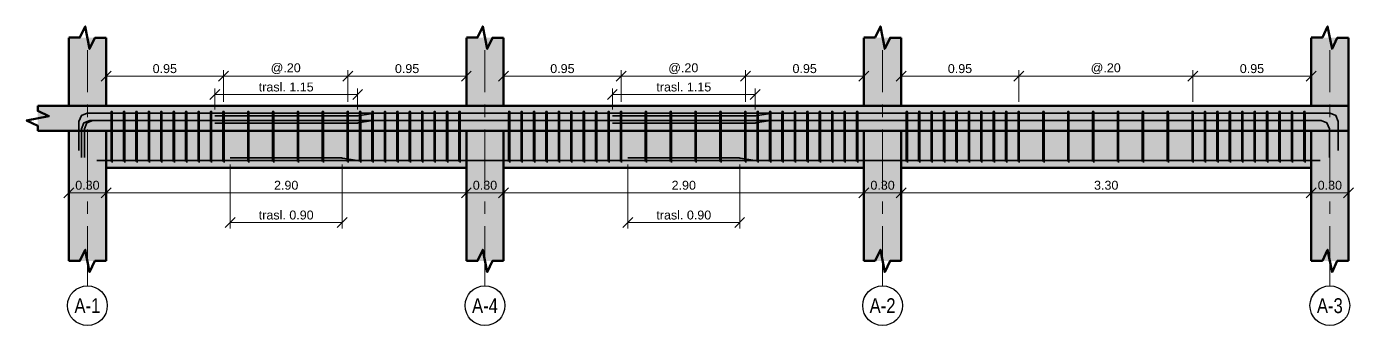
# Model space of a CAD drawing. Header units: metres. Extents: x 99 to 431, y 0 to 4.
# Drawn here: x 119.51 to 130.19, y 1.43 to 3.84 of the extents above; entities that cross this region are included whole.
import ezdxf
from ezdxf.enums import TextEntityAlignment as Align

# ---------------------------------------------------------------- set-up
doc = ezdxf.new("R2010")
doc.units = ezdxf.units.M
doc.linetypes.add('EJE40', pattern=[0.7, 0.48, -0.08, 0.06, -0.08])
for name, color, linetype, lineweight in [('E-ACERO', 1, 'Continuous', 35), ('E-CORTE', 7, 'Continuous', 50), ('E-CORTE-ACH', 254, 'Continuous', 0), ('E-COTA', 7, 'Continuous', 13), ('E-EJES', 1, 'Continuous', 18), ('E-EJES-ID', 7, 'Continuous', 25)]:
    doc.layers.add(name, color=color, linetype=linetype, lineweight=lineweight)
doc.styles.add('ARIAL', font='arial.ttf')
doc.dimstyles.new('COTA40', dxfattribs={"dimtxt": 0.072, "dimasz": 0.048, "dimexe": 0.048, "dimexo": 0.032, "dimgap": 0.024, "dimtad": 1, "dimzin": 0, "dimdsep": 46, "dimtxsty": 'ARIAL', "dimtsz": 0.04, "dimcen": 2.5, "dimclrd": 7, "dimclre": 7, "dimclrt": 7, "dimazin": 3, "dimtfac": 1, "dimtmove": 2, "dimatfit": 3, "dimlwd": 13, "dimlwe": 13})

msp = doc.modelspace()

# ---------------------------------------------------------------- hatches: boundary and pattern name
at = {"layer": 'E-CORTE-ACH'}
for points in [[(119.85, 3.75), (120.15, 3.75), (120.15, 3.2), (120, 3.2), (119.85, 3.2)], [(123.05, 3.75), (123.35, 3.75), (123.35, 3.2), (123.2, 3.2), (123.05, 3.2)], [(126.25, 3.75), (126.55, 3.75), (126.55, 3.2), (126.4, 3.2), (126.25, 3.2)], [(129.85, 3.75), (130.15, 3.75), (130.15, 3.2), (130, 3.2), (129.85, 3.2)], [(130.15, 3.102), (130.15, 3), (128.0853, 3), (122.6931, 3), (119.6, 3), (119.6, 3.2), (122.6931, 3.2), (128.0853, 3.2), (130.15, 3.2)], [(119.85, 2.7), (119.85, 2.85), (119.85, 3), (120, 3), (120.15, 3), (120.15, 2.85), (120.15, 2.7), (120.15, 1.95), (119.85, 1.95)], [(120.15, 2.7), (120.15, 2.85), (120.15, 3), (121.6, 3), (123.05, 3), (123.05, 2.85), (123.05, 2.7), (121.6, 2.7)], [(123.05, 2.7), (123.05, 2.85), (123.05, 3), (123.2, 3), (123.35, 3), (123.35, 2.85), (123.35, 2.7), (123.35, 1.95), (123.05, 1.95)], [(123.35, 2.7), (123.35, 2.85), (123.35, 3), (124.8, 3), (126.25, 3), (126.25, 2.85), (126.25, 2.7), (124.8, 2.7)], [(126.25, 2.7), (126.25, 2.85), (126.25, 3), (126.4, 3), (126.55, 3), (126.55, 2.85), (126.55, 2.7), (126.55, 1.95), (126.25, 1.95)], [(126.55, 2.7), (126.55, 2.85), (126.55, 3), (128.2, 3), (129.85, 3), (129.85, 2.85), (129.85, 2.7), (128.2, 2.7)], [(129.85, 2.7), (129.85, 2.85), (129.85, 3), (130, 3), (130.15, 3), (130.15, 2.85), (130.15, 2.7), (130.15, 1.95), (129.85, 1.95)]]:
    msp.add_hatch(color=256, dxfattribs=at).paths.add_polyline_path(points)

# ---------------------------------------------------------------- linework, layer by layer
at = {"layer": 'E-ACERO'}
for points in [[(119.9321, 2.841), (119.9321, 3.0743), (119.9516, 3.1214), (119.9988, 3.1409), (122.175, 3.1409)], [(119.9321, 2.841), (119.9321, 3.0743), (119.9516, 3.1214), (119.9988, 3.1409), (125.375, 3.1409)], [(119.9321, 2.841), (119.9321, 3.0743), (119.9516, 3.1214), (119.9988, 3.1409), (122.175, 3.1409)], [(120.2, 2.8393), (120.2, 3.1314), (120.1997, 3.1483), (120.1989, 3.1552), (120.1916, 3.1552), (120.1908, 3.1483), (120.1905, 3.1314), (120.1905, 2.8104)], [(120.3, 2.8393), (120.3, 3.1314), (120.2997, 3.1483), (120.2989, 3.1552), (120.2916, 3.1552), (120.2908, 3.1483), (120.2905, 3.1314), (120.2905, 2.8104)], [(120.4, 2.8393), (120.4, 3.1314), (120.3997, 3.1483), (120.3989, 3.1552), (120.3916, 3.1552), (120.3908, 3.1483), (120.3905, 3.1314), (120.3905, 2.8104)], [(120.5, 2.8393), (120.5, 3.1314), (120.4997, 3.1483), (120.4989, 3.1552), (120.4916, 3.1552), (120.4908, 3.1483), (120.4905, 3.1314), (120.4905, 2.8104)], [(120.6, 2.8393), (120.6, 3.1314), (120.5997, 3.1483), (120.5989, 3.1552), (120.5916, 3.1552), (120.5908, 3.1483), (120.5905, 3.1314), (120.5905, 2.8104)], [(120.7, 2.8393), (120.7, 3.1314), (120.6997, 3.1483), (120.6989, 3.1552), (120.6916, 3.1552), (120.6908, 3.1483), (120.6905, 3.1314), (120.6905, 2.8104)], [(120.8, 2.8393), (120.8, 3.1314), (120.7997, 3.1483), (120.7989, 3.1552), (120.7916, 3.1552), (120.7908, 3.1483), (120.7905, 3.1314), (120.7905, 2.8104)], [(120.9, 2.8393), (120.9, 3.1314), (120.8997, 3.1483), (120.8989, 3.1552), (120.8916, 3.1552), (120.8908, 3.1483), (120.8905, 3.1314), (120.8905, 2.8104)], [(121, 2.8393), (121, 3.1314), (120.9997, 3.1483), (120.9989, 3.1552), (120.9916, 3.1552), (120.9908, 3.1483), (120.9905, 3.1314), (120.9905, 2.8104)], [(121.025, 3.1199), (122.1695, 3.1199), (122.175, 3.1201), (122.1804, 3.1208), (122.2959, 3.14), (122.3013, 3.1407), (122.3068, 3.1409), (130.0012, 3.1409), (130.0484, 3.1214), (130.0679, 3.0743), (130.0679, 2.841)], [(121.025, 3.1199), (122.1695, 3.1199), (122.175, 3.1201), (122.1804, 3.1208), (122.2959, 3.14), (122.3013, 3.1407), (122.3068, 3.1409), (130.0012, 3.1409), (130.0484, 3.1214), (130.0679, 3.0743), (130.0679, 2.841)], [(121.1, 2.8393), (121.1, 3.1314), (121.0997, 3.1483), (121.0989, 3.1552), (121.0916, 3.1552), (121.0908, 3.1483), (121.0905, 3.1314), (121.0905, 2.8104)], [(121.3, 2.8393), (121.3, 3.1314), (121.2997, 3.1483), (121.2989, 3.1552), (121.2916, 3.1552), (121.2908, 3.1483), (121.2905, 3.1314), (121.2905, 2.8104)], [(121.5, 2.8393), (121.5, 3.1314), (121.4997, 3.1483), (121.4989, 3.1552), (121.4916, 3.1552), (121.4908, 3.1483), (121.4905, 3.1314), (121.4905, 2.8104)], [(121.7, 2.8393), (121.7, 3.1314), (121.6997, 3.1483), (121.6989, 3.1552), (121.6916, 3.1552), (121.6908, 3.1483), (121.6905, 3.1314), (121.6905, 2.8104)], [(121.9, 2.8393), (121.9, 3.1314), (121.8997, 3.1483), (121.8989, 3.1552), (121.8916, 3.1552), (121.8908, 3.1483), (121.8905, 3.1314), (121.8905, 2.8104)], [(122.1, 2.8393), (122.1, 3.1314), (122.0997, 3.1483), (122.0989, 3.1552), (122.0916, 3.1552), (122.0908, 3.1483), (122.0905, 3.1314), (122.0905, 2.8104)], [(122.2, 2.8393), (122.2, 3.1314), (122.1997, 3.1483), (122.1989, 3.1552), (122.1916, 3.1552), (122.1908, 3.1483), (122.1905, 3.1314), (122.1905, 2.8104)], [(122.3, 2.8393), (122.3, 3.1314), (122.2997, 3.1483), (122.2989, 3.1552), (122.2916, 3.1552), (122.2908, 3.1483), (122.2905, 3.1314), (122.2905, 2.8104)], [(122.4, 2.8393), (122.4, 3.1314), (122.3997, 3.1483), (122.3989, 3.1552), (122.3916, 3.1552), (122.3908, 3.1483), (122.3905, 3.1314), (122.3905, 2.8104)], [(122.5, 2.8393), (122.5, 3.1314), (122.4997, 3.1483), (122.4989, 3.1552), (122.4916, 3.1552), (122.4908, 3.1483), (122.4905, 3.1314), (122.4905, 2.8104)], [(122.6, 2.8393), (122.6, 3.1314), (122.5997, 3.1483), (122.5989, 3.1552), (122.5916, 3.1552), (122.5908, 3.1483), (122.5905, 3.1314), (122.5905, 2.8104)], [(122.7, 2.8393), (122.7, 3.1314), (122.6997, 3.1483), (122.6989, 3.1552), (122.6916, 3.1552), (122.6908, 3.1483), (122.6905, 3.1314), (122.6905, 2.8104)], [(122.8, 2.8393), (122.8, 3.1314), (122.7997, 3.1483), (122.7989, 3.1552), (122.7916, 3.1552), (122.7908, 3.1483), (122.7905, 3.1314), (122.7905, 2.8104)], [(122.9, 2.8393), (122.9, 3.1314), (122.8997, 3.1483), (122.8989, 3.1552), (122.8916, 3.1552), (122.8908, 3.1483), (122.8905, 3.1314), (122.8905, 2.8104)], [(123, 2.8393), (123, 3.1314), (122.9997, 3.1483), (122.9989, 3.1552), (122.9916, 3.1552), (122.9908, 3.1483), (122.9905, 3.1314), (122.9905, 2.8104)], [(123.4, 2.8393), (123.4, 3.1314), (123.3997, 3.1483), (123.3989, 3.1552), (123.3916, 3.1552), (123.3908, 3.1483), (123.3905, 3.1314), (123.3905, 2.8104)], [(123.5, 2.8393), (123.5, 3.1314), (123.4997, 3.1483), (123.4989, 3.1552), (123.4916, 3.1552), (123.4908, 3.1483), (123.4905, 3.1314), (123.4905, 2.8104)], [(123.6, 2.8393), (123.6, 3.1314), (123.5997, 3.1483), (123.5989, 3.1552), (123.5916, 3.1552), (123.5908, 3.1483), (123.5905, 3.1314), (123.5905, 2.8104)], [(123.7, 2.8393), (123.7, 3.1314), (123.6997, 3.1483), (123.6989, 3.1552), (123.6916, 3.1552), (123.6908, 3.1483), (123.6905, 3.1314), (123.6905, 2.8104)], [(123.8, 2.8393), (123.8, 3.1314), (123.7997, 3.1483), (123.7989, 3.1552), (123.7916, 3.1552), (123.7908, 3.1483), (123.7905, 3.1314), (123.7905, 2.8104)], [(123.9, 2.8393), (123.9, 3.1314), (123.8997, 3.1483), (123.8989, 3.1552), (123.8916, 3.1552), (123.8908, 3.1483), (123.8905, 3.1314), (123.8905, 2.8104)], [(124, 2.8393), (124, 3.1314), (123.9997, 3.1483), (123.9989, 3.1552), (123.9916, 3.1552), (123.9908, 3.1483), (123.9905, 3.1314), (123.9905, 2.8104)], [(124.1, 2.8393), (124.1, 3.1314), (124.0997, 3.1483), (124.0989, 3.1552), (124.0916, 3.1552), (124.0908, 3.1483), (124.0905, 3.1314), (124.0905, 2.8104)], [(124.2, 2.8393), (124.2, 3.1314), (124.1997, 3.1483), (124.1989, 3.1552), (124.1916, 3.1552), (124.1908, 3.1483), (124.1905, 3.1314), (124.1905, 2.8104)], [(124.225, 3.1199), (125.3695, 3.1199), (125.375, 3.1201), (125.3804, 3.1208), (125.4959, 3.14), (125.5013, 3.1407), (125.5068, 3.1409), (130.0012, 3.1409), (130.0484, 3.1214), (130.0679, 3.0743), (130.0679, 2.841)], [(124.3, 2.8393), (124.3, 3.1314), (124.2997, 3.1483), (124.2989, 3.1552), (124.2916, 3.1552), (124.2908, 3.1483), (124.2905, 3.1314), (124.2905, 2.8104)], [(124.5, 2.8393), (124.5, 3.1314), (124.4997, 3.1483), (124.4989, 3.1552), (124.4916, 3.1552), (124.4908, 3.1483), (124.4905, 3.1314), (124.4905, 2.8104)], [(124.7, 2.8393), (124.7, 3.1314), (124.6997, 3.1483), (124.6989, 3.1552), (124.6916, 3.1552), (124.6908, 3.1483), (124.6905, 3.1314), (124.6905, 2.8104)], [(124.9, 2.8393), (124.9, 3.1314), (124.8997, 3.1483), (124.8989, 3.1552), (124.8916, 3.1552), (124.8908, 3.1483), (124.8905, 3.1314), (124.8905, 2.8104)], [(125.1, 2.8393), (125.1, 3.1314), (125.0997, 3.1483), (125.0989, 3.1552), (125.0916, 3.1552), (125.0908, 3.1483), (125.0905, 3.1314), (125.0905, 2.8104)], [(125.3, 2.8393), (125.3, 3.1314), (125.2997, 3.1483), (125.2989, 3.1552), (125.2916, 3.1552), (125.2908, 3.1483), (125.2905, 3.1314), (125.2905, 2.8104)], [(125.4, 2.8393), (125.4, 3.1314), (125.3997, 3.1483), (125.3989, 3.1552), (125.3916, 3.1552), (125.3908, 3.1483), (125.3905, 3.1314), (125.3905, 2.8104)], [(125.5, 2.8393), (125.5, 3.1314), (125.4997, 3.1483), (125.4989, 3.1552), (125.4916, 3.1552), (125.4908, 3.1483), (125.4905, 3.1314), (125.4905, 2.8104)], [(125.6, 2.8393), (125.6, 3.1314), (125.5997, 3.1483), (125.5989, 3.1552), (125.5916, 3.1552), (125.5908, 3.1483), (125.5905, 3.1314), (125.5905, 2.8104)], [(125.7, 2.8393), (125.7, 3.1314), (125.6997, 3.1483), (125.6989, 3.1552), (125.6916, 3.1552), (125.6908, 3.1483), (125.6905, 3.1314), (125.6905, 2.8104)], [(125.8, 2.8393), (125.8, 3.1314), (125.7997, 3.1483), (125.7989, 3.1552), (125.7916, 3.1552), (125.7908, 3.1483), (125.7905, 3.1314), (125.7905, 2.8104)], [(125.9, 2.8393), (125.9, 3.1314), (125.8997, 3.1483), (125.8989, 3.1552), (125.8916, 3.1552), (125.8908, 3.1483), (125.8905, 3.1314), (125.8905, 2.8104)], [(126, 2.8393), (126, 3.1314), (125.9997, 3.1483), (125.9989, 3.1552), (125.9916, 3.1552), (125.9908, 3.1483), (125.9905, 3.1314), (125.9905, 2.8104)], [(126.1, 2.8393), (126.1, 3.1314), (126.0997, 3.1483), (126.0989, 3.1552), (126.0916, 3.1552), (126.0908, 3.1483), (126.0905, 3.1314), (126.0905, 2.8104)], [(126.2, 2.8393), (126.2, 3.1314), (126.1997, 3.1483), (126.1989, 3.1552), (126.1916, 3.1552), (126.1908, 3.1483), (126.1905, 3.1314), (126.1905, 2.8104)], [(126.6, 2.8393), (126.6, 3.1314), (126.5997, 3.1483), (126.5989, 3.1552), (126.5916, 3.1552), (126.5908, 3.1483), (126.5905, 3.1314), (126.5905, 2.8104)], [(126.7, 2.8393), (126.7, 3.1314), (126.6997, 3.1483), (126.6989, 3.1552), (126.6916, 3.1552), (126.6908, 3.1483), (126.6905, 3.1314), (126.6905, 2.8104)], [(126.8, 2.8393), (126.8, 3.1314), (126.7997, 3.1483), (126.7989, 3.1552), (126.7916, 3.1552), (126.7908, 3.1483), (126.7905, 3.1314), (126.7905, 2.8104)], [(126.9, 2.8393), (126.9, 3.1314), (126.8997, 3.1483), (126.8989, 3.1552), (126.8916, 3.1552), (126.8908, 3.1483), (126.8905, 3.1314), (126.8905, 2.8104)], [(127, 2.8393), (127, 3.1314), (126.9997, 3.1483), (126.9989, 3.1552), (126.9916, 3.1552), (126.9908, 3.1483), (126.9905, 3.1314), (126.9905, 2.8104)], [(127.1, 2.8393), (127.1, 3.1314), (127.0997, 3.1483), (127.0989, 3.1552), (127.0916, 3.1552), (127.0908, 3.1483), (127.0905, 3.1314), (127.0905, 2.8104)], [(127.2, 2.8393), (127.2, 3.1314), (127.1997, 3.1483), (127.1989, 3.1552), (127.1916, 3.1552), (127.1908, 3.1483), (127.1905, 3.1314), (127.1905, 2.8104)], [(127.3, 2.8393), (127.3, 3.1314), (127.2997, 3.1483), (127.2989, 3.1552), (127.2916, 3.1552), (127.2908, 3.1483), (127.2905, 3.1314), (127.2905, 2.8104)], [(127.4, 2.8393), (127.4, 3.1314), (127.3997, 3.1483), (127.3989, 3.1552), (127.3916, 3.1552), (127.3908, 3.1483), (127.3905, 3.1314), (127.3905, 2.8104)], [(127.5, 2.8393), (127.5, 3.1314), (127.4997, 3.1483), (127.4989, 3.1552), (127.4916, 3.1552), (127.4908, 3.1483), (127.4905, 3.1314), (127.4905, 2.8104)], [(127.7, 2.8393), (127.7, 3.1314), (127.6997, 3.1483), (127.6989, 3.1552), (127.6916, 3.1552), (127.6908, 3.1483), (127.6905, 3.1314), (127.6905, 2.8104)], [(127.9, 2.8393), (127.9, 3.1314), (127.8997, 3.1483), (127.8989, 3.1552), (127.8916, 3.1552), (127.8908, 3.1483), (127.8905, 3.1314), (127.8905, 2.8104)], [(128.1, 2.8393), (128.1, 3.1314), (128.0997, 3.1483), (128.0989, 3.1552), (128.0916, 3.1552), (128.0908, 3.1483), (128.0905, 3.1314), (128.0905, 2.8104)], [(128.3, 2.8393), (128.3, 3.1314), (128.2997, 3.1483), (128.2989, 3.1552), (128.2916, 3.1552), (128.2908, 3.1483), (128.2905, 3.1314), (128.2905, 2.8104)], [(128.5, 2.8393), (128.5, 3.1314), (128.4997, 3.1483), (128.4989, 3.1552), (128.4916, 3.1552), (128.4908, 3.1483), (128.4905, 3.1314), (128.4905, 2.8104)], [(128.7, 2.8393), (128.7, 3.1314), (128.6997, 3.1483), (128.6989, 3.1552), (128.6916, 3.1552), (128.6908, 3.1483), (128.6905, 3.1314), (128.6905, 2.8104)], [(128.9, 2.8393), (128.9, 3.1314), (128.8997, 3.1483), (128.8989, 3.1552), (128.8916, 3.1552), (128.8908, 3.1483), (128.8905, 3.1314), (128.8905, 2.8104)], [(129, 2.8393), (129, 3.1314), (128.9997, 3.1483), (128.9989, 3.1552), (128.9916, 3.1552), (128.9908, 3.1483), (128.9905, 3.1314), (128.9905, 2.8104)], [(129.1, 2.8393), (129.1, 3.1314), (129.0997, 3.1483), (129.0989, 3.1552), (129.0916, 3.1552), (129.0908, 3.1483), (129.0905, 3.1314), (129.0905, 2.8104)], [(129.2, 2.8393), (129.2, 3.1314), (129.1997, 3.1483), (129.1989, 3.1552), (129.1916, 3.1552), (129.1908, 3.1483), (129.1905, 3.1314), (129.1905, 2.8104)], [(129.3, 2.8393), (129.3, 3.1314), (129.2997, 3.1483), (129.2989, 3.1552), (129.2916, 3.1552), (129.2908, 3.1483), (129.2905, 3.1314), (129.2905, 2.8104)], [(129.4, 2.8393), (129.4, 3.1314), (129.3997, 3.1483), (129.3989, 3.1552), (129.3916, 3.1552), (129.3908, 3.1483), (129.3905, 3.1314), (129.3905, 2.8104)], [(129.5, 2.8393), (129.5, 3.1314), (129.4997, 3.1483), (129.4989, 3.1552), (129.4916, 3.1552), (129.4908, 3.1483), (129.4905, 3.1314), (129.4905, 2.8104)], [(129.6, 2.8393), (129.6, 3.1314), (129.5997, 3.1483), (129.5989, 3.1552), (129.5916, 3.1552), (129.5908, 3.1483), (129.5905, 3.1314), (129.5905, 2.8104)], [(129.7, 2.8393), (129.7, 3.1314), (129.6997, 3.1483), (129.6989, 3.1552), (129.6916, 3.1552), (129.6908, 3.1483), (129.6905, 3.1314), (129.6905, 2.8104)], [(129.8, 2.8393), (129.8, 3.1314), (129.7997, 3.1483), (129.7989, 3.1552), (129.7916, 3.1552), (129.7908, 3.1483), (129.7905, 3.1314), (129.7905, 2.8104)], [(119.9521, 2.783), (119.9521, 3.0163), (119.9716, 3.0634), (120.0188, 3.0829), (125.375, 3.0829)], [(119.9761, 2.783), (119.9761, 3.0163), (119.9956, 3.0634), (120.0428, 3.0829), (125.375, 3.0829)], [(119.9761, 2.783), (119.9761, 3.0163), (119.9956, 3.0634), (120.0428, 3.0829), (122.175, 3.0829)], [(121.025, 3.0619), (122.1695, 3.0619), (122.175, 3.0621), (122.1804, 3.0628), (122.2959, 3.082), (122.3013, 3.0827), (122.3068, 3.0829), (129.9292, 3.0829), (129.9764, 3.0634), (129.9959, 3.0163), (129.9959, 2.783)], [(124.225, 3.0619), (125.3695, 3.0619), (125.375, 3.0621), (125.3804, 3.0628), (125.4959, 3.082), (125.5013, 3.0827), (125.5068, 3.0829), (129.9292, 3.0829), (129.9764, 3.0634), (129.9959, 3.0163), (129.9959, 2.783)], [(124.225, 3.0619), (125.3695, 3.0619), (125.375, 3.0621), (125.3804, 3.0628), (125.4959, 3.082), (125.5013, 3.0827), (125.5068, 3.0829), (129.9292, 3.0829), (129.9764, 3.0634), (129.9959, 3.0163), (129.9959, 2.783)], [(120.1905, 2.8104), (120.1905, 2.7733)], [(120.2, 2.8393), (120.2, 2.7854)], [(120.2, 2.7854), (120.2, 2.7686)], [(120.2905, 2.8104), (120.2905, 2.7733)], [(120.3, 2.8393), (120.3, 2.7854)], [(120.3, 2.7854), (120.3, 2.7686)], [(120.3905, 2.8104), (120.3905, 2.7733)], [(120.4, 2.8393), (120.4, 2.7854)], [(120.4, 2.7854), (120.4, 2.7686)], [(120.4905, 2.8104), (120.4905, 2.7733)], [(120.5, 2.8393), (120.5, 2.7854)], [(120.5, 2.7854), (120.5, 2.7686)], [(120.5905, 2.8104), (120.5905, 2.7733)], [(120.6, 2.8393), (120.6, 2.7854)], [(120.6, 2.7854), (120.6, 2.7686)], [(120.6905, 2.8104), (120.6905, 2.7733)], [(120.7, 2.8393), (120.7, 2.7854)], [(120.7, 2.7854), (120.7, 2.7686)], [(120.7905, 2.8104), (120.7905, 2.7733)], [(120.8, 2.8393), (120.8, 2.7854)], [(120.8, 2.7854), (120.8, 2.7686)], [(120.8905, 2.8104), (120.8905, 2.7733)], [(120.9, 2.8393), (120.9, 2.7854)], [(120.9, 2.7854), (120.9, 2.7686)], [(120.9905, 2.8104), (120.9905, 2.7733)], [(121, 2.8393), (121, 2.7854)], [(121, 2.7854), (121, 2.7686)], [(121.0905, 2.8104), (121.0905, 2.7733)], [(121.1, 2.8393), (121.1, 2.7854)], [(121.1, 2.7854), (121.1, 2.7686)], [(121.15, 2.7801), (122.0445, 2.7801), (122.05, 2.7799), (122.0554, 2.7792), (122.1709, 2.76), (122.1763, 2.7593), (122.1818, 2.759), (129.9228, 2.759)], [(121.15, 2.7801), (122.0445, 2.7801), (122.05, 2.7799), (122.0554, 2.7792), (122.1709, 2.76), (122.1763, 2.7593), (122.1818, 2.759), (129.9228, 2.759)], [(121.2905, 2.8104), (121.2905, 2.7733)], [(121.3, 2.8393), (121.3, 2.7854)], [(121.3, 2.7854), (121.3, 2.7686)], [(121.4905, 2.8104), (121.4905, 2.7733)], [(121.5, 2.8393), (121.5, 2.7854)], [(121.5, 2.7854), (121.5, 2.7686)], [(121.6905, 2.8104), (121.6905, 2.7733)], [(121.7, 2.8393), (121.7, 2.7854)], [(121.7, 2.7854), (121.7, 2.7686)], [(121.8905, 2.8104), (121.8905, 2.7733)], [(121.9, 2.8393), (121.9, 2.7854)], [(121.9, 2.7854), (121.9, 2.7686)], [(122.0905, 2.8104), (122.0905, 2.7733)], [(122.1, 2.8393), (122.1, 2.7854)], [(122.1, 2.7854), (122.1, 2.7686)], [(122.1905, 2.8104), (122.1905, 2.7733)], [(122.2, 2.8393), (122.2, 2.7854)], [(122.2, 2.7854), (122.2, 2.7686)], [(122.2905, 2.8104), (122.2905, 2.7733)], [(122.3, 2.8393), (122.3, 2.7854)], [(122.3, 2.7854), (122.3, 2.7686)], [(122.3905, 2.8104), (122.3905, 2.7733)], [(122.4, 2.8393), (122.4, 2.7854)], [(122.4, 2.7854), (122.4, 2.7686)], [(122.4905, 2.8104), (122.4905, 2.7733)], [(122.5, 2.8393), (122.5, 2.7854)], [(122.5, 2.7854), (122.5, 2.7686)], [(122.5905, 2.8104), (122.5905, 2.7733)], [(122.6, 2.8393), (122.6, 2.7854)], [(122.6, 2.7854), (122.6, 2.7686)], [(122.6905, 2.8104), (122.6905, 2.7733)], [(122.7, 2.8393), (122.7, 2.7854)], [(122.7, 2.7854), (122.7, 2.7686)], [(122.7905, 2.8104), (122.7905, 2.7733)], [(122.8, 2.8393), (122.8, 2.7854)], [(122.8, 2.7854), (122.8, 2.7686)], [(122.8905, 2.8104), (122.8905, 2.7733)], [(122.9, 2.8393), (122.9, 2.7854)], [(122.9, 2.7854), (122.9, 2.7686)], [(122.9905, 2.8104), (122.9905, 2.7733)], [(123, 2.8393), (123, 2.7854)], [(123, 2.7854), (123, 2.7686)], [(123.3905, 2.8104), (123.3905, 2.7733)], [(123.4, 2.8393), (123.4, 2.7854)], [(123.4, 2.7854), (123.4, 2.7686)], [(123.4905, 2.8104), (123.4905, 2.7733)], [(123.5, 2.8393), (123.5, 2.7854)], [(123.5, 2.7854), (123.5, 2.7686)], [(123.5905, 2.8104), (123.5905, 2.7733)], [(123.6, 2.8393), (123.6, 2.7854)], [(123.6, 2.7854), (123.6, 2.7686)], [(123.6905, 2.8104), (123.6905, 2.7733)], [(123.7, 2.8393), (123.7, 2.7854)], [(123.7, 2.7854), (123.7, 2.7686)], [(123.7905, 2.8104), (123.7905, 2.7733)], [(123.8, 2.8393), (123.8, 2.7854)], [(123.8, 2.7854), (123.8, 2.7686)], [(123.8905, 2.8104), (123.8905, 2.7733)], [(123.9, 2.8393), (123.9, 2.7854)], [(123.9, 2.7854), (123.9, 2.7686)], [(123.9905, 2.8104), (123.9905, 2.7733)], [(124, 2.8393), (124, 2.7854)], [(124, 2.7854), (124, 2.7686)], [(124.0905, 2.8104), (124.0905, 2.7733)], [(124.1, 2.8393), (124.1, 2.7854)], [(124.1, 2.7854), (124.1, 2.7686)], [(124.1905, 2.8104), (124.1905, 2.7733)], [(124.2, 2.8393), (124.2, 2.7854)], [(124.2, 2.7854), (124.2, 2.7686)], [(124.2905, 2.8104), (124.2905, 2.7733)], [(124.3, 2.8393), (124.3, 2.7854)], [(124.3, 2.7854), (124.3, 2.7686)], [(124.35, 2.7801), (125.2445, 2.7801), (125.25, 2.7799), (125.2554, 2.7792), (125.3709, 2.76), (125.3763, 2.7593), (125.3818, 2.759), (129.9228, 2.759)], [(124.35, 2.7801), (125.2445, 2.7801), (125.25, 2.7799), (125.2554, 2.7792), (125.3709, 2.76), (125.3763, 2.7593), (125.3818, 2.759), (129.9228, 2.759)], [(124.4905, 2.8104), (124.4905, 2.7733)], [(124.5, 2.8393), (124.5, 2.7854)], [(124.5, 2.7854), (124.5, 2.7686)], [(124.6905, 2.8104), (124.6905, 2.7733)], [(124.7, 2.8393), (124.7, 2.7854)], [(124.7, 2.7854), (124.7, 2.7686)], [(124.8905, 2.8104), (124.8905, 2.7733)], [(124.9, 2.8393), (124.9, 2.7854)], [(124.9, 2.7854), (124.9, 2.7686)], [(125.0905, 2.8104), (125.0905, 2.7733)], [(125.1, 2.8393), (125.1, 2.7854)], [(125.1, 2.7854), (125.1, 2.7686)], [(125.2905, 2.8104), (125.2905, 2.7733)], [(125.3, 2.8393), (125.3, 2.7854)], [(125.3, 2.7854), (125.3, 2.7686)], [(125.3905, 2.8104), (125.3905, 2.7733)], [(125.4, 2.8393), (125.4, 2.7854)], [(125.4, 2.7854), (125.4, 2.7686)], [(125.4905, 2.8104), (125.4905, 2.7733)], [(125.5, 2.8393), (125.5, 2.7854)], [(125.5, 2.7854), (125.5, 2.7686)], [(125.5905, 2.8104), (125.5905, 2.7733)], [(125.6, 2.8393), (125.6, 2.7854)], [(125.6, 2.7854), (125.6, 2.7686)], [(125.6905, 2.8104), (125.6905, 2.7733)], [(125.7, 2.8393), (125.7, 2.7854)], [(125.7, 2.7854), (125.7, 2.7686)], [(125.7905, 2.8104), (125.7905, 2.7733)], [(125.8, 2.8393), (125.8, 2.7854)], [(125.8, 2.7854), (125.8, 2.7686)], [(125.8905, 2.8104), (125.8905, 2.7733)], [(125.9, 2.8393), (125.9, 2.7854)], [(125.9, 2.7854), (125.9, 2.7686)], [(125.9905, 2.8104), (125.9905, 2.7733)], [(126, 2.8393), (126, 2.7854)], [(126, 2.7854), (126, 2.7686)], [(126.0905, 2.8104), (126.0905, 2.7733)], [(126.1, 2.8393), (126.1, 2.7854)], [(126.1, 2.7854), (126.1, 2.7686)], [(126.1905, 2.8104), (126.1905, 2.7733)], [(126.2, 2.8393), (126.2, 2.7854)], [(126.2, 2.7854), (126.2, 2.7686)], [(126.5905, 2.8104), (126.5905, 2.7733)], [(126.6, 2.8393), (126.6, 2.7854)], [(126.6, 2.7854), (126.6, 2.7686)], [(126.6905, 2.8104), (126.6905, 2.7733)], [(126.7, 2.8393), (126.7, 2.7854)], [(126.7, 2.7854), (126.7, 2.7686)], [(126.7905, 2.8104), (126.7905, 2.7733)], [(126.8, 2.8393), (126.8, 2.7854)], [(126.8, 2.7854), (126.8, 2.7686)], [(126.8905, 2.8104), (126.8905, 2.7733)], [(126.9, 2.8393), (126.9, 2.7854)], [(126.9, 2.7854), (126.9, 2.7686)], [(126.9905, 2.8104), (126.9905, 2.7733)], [(127, 2.8393), (127, 2.7854)], [(127, 2.7854), (127, 2.7686)], [(127.0905, 2.8104), (127.0905, 2.7733)], [(127.1, 2.8393), (127.1, 2.7854)], [(127.1, 2.7854), (127.1, 2.7686)], [(127.1905, 2.8104), (127.1905, 2.7733)], [(127.2, 2.8393), (127.2, 2.7854)], [(127.2, 2.7854), (127.2, 2.7686)], [(127.2905, 2.8104), (127.2905, 2.7733)], [(127.3, 2.8393), (127.3, 2.7854)], [(127.3, 2.7854), (127.3, 2.7686)], [(127.3905, 2.8104), (127.3905, 2.7733)], [(127.4, 2.8393), (127.4, 2.7854)], [(127.4, 2.7854), (127.4, 2.7686)], [(127.4905, 2.8104), (127.4905, 2.7733)], [(127.5, 2.8393), (127.5, 2.7854)], [(127.5, 2.7854), (127.5, 2.7686)], [(127.6905, 2.8104), (127.6905, 2.7733)], [(127.7, 2.8393), (127.7, 2.7854)], [(127.7, 2.7854), (127.7, 2.7686)], [(127.8905, 2.8104), (127.8905, 2.7733)], [(127.9, 2.8393), (127.9, 2.7854)], [(127.9, 2.7854), (127.9, 2.7686)], [(128.0905, 2.8104), (128.0905, 2.7733)], [(128.1, 2.8393), (128.1, 2.7854)], [(128.1, 2.7854), (128.1, 2.7686)], [(128.2905, 2.8104), (128.2905, 2.7733)], [(128.3, 2.8393), (128.3, 2.7854)], [(128.3, 2.7854), (128.3, 2.7686)], [(128.4905, 2.8104), (128.4905, 2.7733)], [(128.5, 2.8393), (128.5, 2.7854)], [(128.5, 2.7854), (128.5, 2.7686)], [(128.6905, 2.8104), (128.6905, 2.7733)], [(128.7, 2.8393), (128.7, 2.7854)], [(128.7, 2.7854), (128.7, 2.7686)], [(128.8905, 2.8104), (128.8905, 2.7733)], [(128.9, 2.8393), (128.9, 2.7854)], [(128.9, 2.7854), (128.9, 2.7686)], [(128.9905, 2.8104), (128.9905, 2.7733)], [(129, 2.8393), (129, 2.7854)], [(129, 2.7854), (129, 2.7686)], [(129.0905, 2.8104), (129.0905, 2.7733)], [(129.1, 2.8393), (129.1, 2.7854)], [(129.1, 2.7854), (129.1, 2.7686)], [(129.1905, 2.8104), (129.1905, 2.7733)], [(129.2, 2.8393), (129.2, 2.7854)], [(129.2, 2.7854), (129.2, 2.7686)], [(129.2905, 2.8104), (129.2905, 2.7733)], [(129.3, 2.8393), (129.3, 2.7854)], [(129.3, 2.7854), (129.3, 2.7686)], [(129.3905, 2.8104), (129.3905, 2.7733)], [(129.4, 2.8393), (129.4, 2.7854)], [(129.4, 2.7854), (129.4, 2.7686)], [(129.4905, 2.8104), (129.4905, 2.7733)], [(129.5, 2.8393), (129.5, 2.7854)], [(129.5, 2.7854), (129.5, 2.7686)], [(129.5905, 2.8104), (129.5905, 2.7733)], [(129.6, 2.8393), (129.6, 2.7854)], [(129.6, 2.7854), (129.6, 2.7686)], [(129.6905, 2.8104), (129.6905, 2.7733)], [(129.7, 2.8393), (129.7, 2.7854)], [(129.7, 2.7854), (129.7, 2.7686)], [(129.7905, 2.8104), (129.7905, 2.7733)], [(129.8, 2.8393), (129.8, 2.7854)], [(129.8, 2.7854), (129.8, 2.7686)], [(120.0772, 2.759), (122.05, 2.759)], [(120.0772, 2.759), (125.25, 2.759)], [(120.0772, 2.759), (122.05, 2.759)], [(120.0772, 2.759), (125.25, 2.759)], [(120.1905, 2.7733), (120.1905, 2.7565)], [(120.1905, 2.7565), (120.1905, 2.7513)], [(120.2, 2.7686), (120.2, 2.7595)], [(120.2, 2.7595), (120.2, 2.7517)], [(120.2, 2.7517), (120.2, 2.7448)], [(120.2905, 2.7733), (120.2905, 2.7565)], [(120.2905, 2.7565), (120.2905, 2.7513)], [(120.3, 2.7686), (120.3, 2.7595)], [(120.3, 2.7595), (120.3, 2.7517)], [(120.3, 2.7517), (120.3, 2.7448)], [(120.3905, 2.7733), (120.3905, 2.7565)], [(120.3905, 2.7565), (120.3905, 2.7513)], [(120.4, 2.7686), (120.4, 2.7595)], [(120.4, 2.7595), (120.4, 2.7517)], [(120.4, 2.7517), (120.4, 2.7448)], [(120.4905, 2.7733), (120.4905, 2.7565)], [(120.4905, 2.7565), (120.4905, 2.7513)], [(120.5, 2.7686), (120.5, 2.7595)], [(120.5, 2.7595), (120.5, 2.7517)], [(120.5, 2.7517), (120.5, 2.7448)], [(120.5905, 2.7733), (120.5905, 2.7565)], [(120.5905, 2.7565), (120.5905, 2.7513)], [(120.6, 2.7686), (120.6, 2.7595)], [(120.6, 2.7595), (120.6, 2.7517)], [(120.6, 2.7517), (120.6, 2.7448)], [(120.6905, 2.7733), (120.6905, 2.7565)], [(120.6905, 2.7565), (120.6905, 2.7513)], [(120.7, 2.7686), (120.7, 2.7595)], [(120.7, 2.7595), (120.7, 2.7517)], [(120.7, 2.7517), (120.7, 2.7448)], [(120.7905, 2.7733), (120.7905, 2.7565)], [(120.7905, 2.7565), (120.7905, 2.7513)], [(120.8, 2.7686), (120.8, 2.7595)], [(120.8, 2.7595), (120.8, 2.7517)], [(120.8, 2.7517), (120.8, 2.7448)], [(120.8905, 2.7733), (120.8905, 2.7565)], [(120.8905, 2.7565), (120.8905, 2.7513)], [(120.9, 2.7686), (120.9, 2.7595)], [(120.9, 2.7595), (120.9, 2.7517)], [(120.9, 2.7517), (120.9, 2.7448)], [(120.9905, 2.7733), (120.9905, 2.7565)], [(120.9905, 2.7565), (120.9905, 2.7513)], [(121, 2.7686), (121, 2.7595)], [(121, 2.7595), (121, 2.7517)], [(121, 2.7517), (121, 2.7448)], [(121.0905, 2.7733), (121.0905, 2.7565)], [(121.0905, 2.7565), (121.0905, 2.7513)], [(121.1, 2.7686), (121.1, 2.7595)], [(121.1, 2.7595), (121.1, 2.7517)], [(121.1, 2.7517), (121.1, 2.7448)], [(121.2905, 2.7733), (121.2905, 2.7565)], [(121.2905, 2.7565), (121.2905, 2.7513)], [(121.3, 2.7686), (121.3, 2.7595)], [(121.3, 2.7595), (121.3, 2.7517)], [(121.3, 2.7517), (121.3, 2.7448)], [(121.4905, 2.7733), (121.4905, 2.7565)], [(121.4905, 2.7565), (121.4905, 2.7513)], [(121.5, 2.7686), (121.5, 2.7595)], [(121.5, 2.7595), (121.5, 2.7517)], [(121.5, 2.7517), (121.5, 2.7448)], [(121.6905, 2.7733), (121.6905, 2.7565)], [(121.6905, 2.7565), (121.6905, 2.7513)], [(121.7, 2.7686), (121.7, 2.7595)], [(121.7, 2.7595), (121.7, 2.7517)], [(121.7, 2.7517), (121.7, 2.7448)], [(121.8905, 2.7733), (121.8905, 2.7565)], [(121.8905, 2.7565), (121.8905, 2.7513)], [(121.9, 2.7686), (121.9, 2.7595)], [(121.9, 2.7595), (121.9, 2.7517)], [(121.9, 2.7517), (121.9, 2.7448)], [(122.0905, 2.7733), (122.0905, 2.7565)], [(122.0905, 2.7565), (122.0905, 2.7513)], [(122.1, 2.7686), (122.1, 2.7595)], [(122.1, 2.7595), (122.1, 2.7517)], [(122.1, 2.7517), (122.1, 2.7448)], [(122.1905, 2.7733), (122.1905, 2.7565)], [(122.1905, 2.7565), (122.1905, 2.7513)], [(122.2, 2.7686), (122.2, 2.7595)], [(122.2, 2.7595), (122.2, 2.7517)], [(122.2, 2.7517), (122.2, 2.7448)], [(122.2905, 2.7733), (122.2905, 2.7565)], [(122.2905, 2.7565), (122.2905, 2.7513)], [(122.3, 2.7686), (122.3, 2.7595)], [(122.3, 2.7595), (122.3, 2.7517)], [(122.3, 2.7517), (122.3, 2.7448)], [(122.3905, 2.7733), (122.3905, 2.7565)], [(122.3905, 2.7565), (122.3905, 2.7513)], [(122.4, 2.7686), (122.4, 2.7595)], [(122.4, 2.7595), (122.4, 2.7517)], [(122.4, 2.7517), (122.4, 2.7448)], [(122.4905, 2.7733), (122.4905, 2.7565)], [(122.4905, 2.7565), (122.4905, 2.7513)], [(122.5, 2.7686), (122.5, 2.7595)], [(122.5, 2.7595), (122.5, 2.7517)], [(122.5, 2.7517), (122.5, 2.7448)], [(122.5905, 2.7733), (122.5905, 2.7565)], [(122.5905, 2.7565), (122.5905, 2.7513)], [(122.6, 2.7686), (122.6, 2.7595)], [(122.6, 2.7595), (122.6, 2.7517)], [(122.6, 2.7517), (122.6, 2.7448)], [(122.6905, 2.7733), (122.6905, 2.7565)], [(122.6905, 2.7565), (122.6905, 2.7513)], [(122.7, 2.7686), (122.7, 2.7595)], [(122.7, 2.7595), (122.7, 2.7517)], [(122.7, 2.7517), (122.7, 2.7448)], [(122.7905, 2.7733), (122.7905, 2.7565)], [(122.7905, 2.7565), (122.7905, 2.7513)], [(122.8, 2.7686), (122.8, 2.7595)], [(122.8, 2.7595), (122.8, 2.7517)], [(122.8, 2.7517), (122.8, 2.7448)], [(122.8905, 2.7733), (122.8905, 2.7565)], [(122.8905, 2.7565), (122.8905, 2.7513)], [(122.9, 2.7686), (122.9, 2.7595)], [(122.9, 2.7595), (122.9, 2.7517)], [(122.9, 2.7517), (122.9, 2.7448)], [(122.9905, 2.7733), (122.9905, 2.7565)], [(122.9905, 2.7565), (122.9905, 2.7513)], [(123, 2.7686), (123, 2.7595)], [(123, 2.7595), (123, 2.7517)], [(123, 2.7517), (123, 2.7448)], [(123.3905, 2.7733), (123.3905, 2.7565)], [(123.3905, 2.7565), (123.3905, 2.7513)], [(123.4, 2.7686), (123.4, 2.7595)], [(123.4, 2.7595), (123.4, 2.7517)], [(123.4, 2.7517), (123.4, 2.7448)], [(123.4905, 2.7733), (123.4905, 2.7565)], [(123.4905, 2.7565), (123.4905, 2.7513)], [(123.5, 2.7686), (123.5, 2.7595)], [(123.5, 2.7595), (123.5, 2.7517)], [(123.5, 2.7517), (123.5, 2.7448)], [(123.5905, 2.7733), (123.5905, 2.7565)], [(123.5905, 2.7565), (123.5905, 2.7513)], [(123.6, 2.7686), (123.6, 2.7595)], [(123.6, 2.7595), (123.6, 2.7517)], [(123.6, 2.7517), (123.6, 2.7448)], [(123.6905, 2.7733), (123.6905, 2.7565)], [(123.6905, 2.7565), (123.6905, 2.7513)], [(123.7, 2.7686), (123.7, 2.7595)], [(123.7, 2.7595), (123.7, 2.7517)], [(123.7, 2.7517), (123.7, 2.7448)], [(123.7905, 2.7733), (123.7905, 2.7565)], [(123.7905, 2.7565), (123.7905, 2.7513)], [(123.8, 2.7686), (123.8, 2.7595)], [(123.8, 2.7595), (123.8, 2.7517)], [(123.8, 2.7517), (123.8, 2.7448)], [(123.8905, 2.7733), (123.8905, 2.7565)], [(123.8905, 2.7565), (123.8905, 2.7513)], [(123.9, 2.7686), (123.9, 2.7595)], [(123.9, 2.7595), (123.9, 2.7517)], [(123.9, 2.7517), (123.9, 2.7448)], [(123.9905, 2.7733), (123.9905, 2.7565)], [(123.9905, 2.7565), (123.9905, 2.7513)], [(124, 2.7686), (124, 2.7595)], [(124, 2.7595), (124, 2.7517)], [(124, 2.7517), (124, 2.7448)], [(124.0905, 2.7733), (124.0905, 2.7565)], [(124.0905, 2.7565), (124.0905, 2.7513)], [(124.1, 2.7686), (124.1, 2.7595)], [(124.1, 2.7595), (124.1, 2.7517)], [(124.1, 2.7517), (124.1, 2.7448)], [(124.1905, 2.7733), (124.1905, 2.7565)], [(124.1905, 2.7565), (124.1905, 2.7513)], [(124.2, 2.7686), (124.2, 2.7595)], [(124.2, 2.7595), (124.2, 2.7517)], [(124.2, 2.7517), (124.2, 2.7448)], [(124.2905, 2.7733), (124.2905, 2.7565)], [(124.2905, 2.7565), (124.2905, 2.7513)], [(124.3, 2.7686), (124.3, 2.7595)], [(124.3, 2.7595), (124.3, 2.7517)], [(124.3, 2.7517), (124.3, 2.7448)], [(124.4905, 2.7733), (124.4905, 2.7565)], [(124.4905, 2.7565), (124.4905, 2.7513)], [(124.5, 2.7686), (124.5, 2.7595)], [(124.5, 2.7595), (124.5, 2.7517)], [(124.5, 2.7517), (124.5, 2.7448)], [(124.6905, 2.7733), (124.6905, 2.7565)], [(124.6905, 2.7565), (124.6905, 2.7513)], [(124.7, 2.7686), (124.7, 2.7595)], [(124.7, 2.7595), (124.7, 2.7517)], [(124.7, 2.7517), (124.7, 2.7448)], [(124.8905, 2.7733), (124.8905, 2.7565)], [(124.8905, 2.7565), (124.8905, 2.7513)], [(124.9, 2.7686), (124.9, 2.7595)], [(124.9, 2.7595), (124.9, 2.7517)], [(124.9, 2.7517), (124.9, 2.7448)], [(125.0905, 2.7733), (125.0905, 2.7565)], [(125.0905, 2.7565), (125.0905, 2.7513)], [(125.1, 2.7686), (125.1, 2.7595)], [(125.1, 2.7595), (125.1, 2.7517)], [(125.1, 2.7517), (125.1, 2.7448)], [(125.2905, 2.7733), (125.2905, 2.7565)], [(125.2905, 2.7565), (125.2905, 2.7513)], [(125.3, 2.7686), (125.3, 2.7595)], [(125.3, 2.7595), (125.3, 2.7517)], [(125.3, 2.7517), (125.3, 2.7448)], [(125.3905, 2.7733), (125.3905, 2.7565)], [(125.3905, 2.7565), (125.3905, 2.7513)], [(125.4, 2.7686), (125.4, 2.7595)], [(125.4, 2.7595), (125.4, 2.7517)], [(125.4, 2.7517), (125.4, 2.7448)], [(125.4905, 2.7733), (125.4905, 2.7565)], [(125.4905, 2.7565), (125.4905, 2.7513)], [(125.5, 2.7686), (125.5, 2.7595)], [(125.5, 2.7595), (125.5, 2.7517)], [(125.5, 2.7517), (125.5, 2.7448)], [(125.5905, 2.7733), (125.5905, 2.7565)], [(125.5905, 2.7565), (125.5905, 2.7513)], [(125.6, 2.7686), (125.6, 2.7595)], [(125.6, 2.7595), (125.6, 2.7517)], [(125.6, 2.7517), (125.6, 2.7448)], [(125.6905, 2.7733), (125.6905, 2.7565)], [(125.6905, 2.7565), (125.6905, 2.7513)], [(125.7, 2.7686), (125.7, 2.7595)], [(125.7, 2.7595), (125.7, 2.7517)], [(125.7, 2.7517), (125.7, 2.7448)], [(125.7905, 2.7733), (125.7905, 2.7565)], [(125.7905, 2.7565), (125.7905, 2.7513)], [(125.8, 2.7686), (125.8, 2.7595)], [(125.8, 2.7595), (125.8, 2.7517)], [(125.8, 2.7517), (125.8, 2.7448)], [(125.8905, 2.7733), (125.8905, 2.7565)], [(125.8905, 2.7565), (125.8905, 2.7513)], [(125.9, 2.7686), (125.9, 2.7595)], [(125.9, 2.7595), (125.9, 2.7517)], [(125.9, 2.7517), (125.9, 2.7448)], [(125.9905, 2.7733), (125.9905, 2.7565)], [(125.9905, 2.7565), (125.9905, 2.7513)], [(126, 2.7686), (126, 2.7595)], [(126, 2.7595), (126, 2.7517)], [(126, 2.7517), (126, 2.7448)], [(126.0905, 2.7733), (126.0905, 2.7565)], [(126.0905, 2.7565), (126.0905, 2.7513)], [(126.1, 2.7686), (126.1, 2.7595)], [(126.1, 2.7595), (126.1, 2.7517)], [(126.1, 2.7517), (126.1, 2.7448)], [(126.1905, 2.7733), (126.1905, 2.7565)], [(126.1905, 2.7565), (126.1905, 2.7513)], [(126.2, 2.7686), (126.2, 2.7595)], [(126.2, 2.7595), (126.2, 2.7517)], [(126.2, 2.7517), (126.2, 2.7448)], [(126.5905, 2.7733), (126.5905, 2.7565)], [(126.5905, 2.7565), (126.5905, 2.7513)], [(126.6, 2.7686), (126.6, 2.7595)], [(126.6, 2.7595), (126.6, 2.7517)], [(126.6, 2.7517), (126.6, 2.7448)], [(126.6905, 2.7733), (126.6905, 2.7565)], [(126.6905, 2.7565), (126.6905, 2.7513)], [(126.7, 2.7686), (126.7, 2.7595)], [(126.7, 2.7595), (126.7, 2.7517)], [(126.7, 2.7517), (126.7, 2.7448)], [(126.7905, 2.7733), (126.7905, 2.7565)], [(126.7905, 2.7565), (126.7905, 2.7513)], [(126.8, 2.7686), (126.8, 2.7595)], [(126.8, 2.7595), (126.8, 2.7517)], [(126.8, 2.7517), (126.8, 2.7448)], [(126.8905, 2.7733), (126.8905, 2.7565)], [(126.8905, 2.7565), (126.8905, 2.7513)], [(126.9, 2.7686), (126.9, 2.7595)], [(126.9, 2.7595), (126.9, 2.7517)], [(126.9, 2.7517), (126.9, 2.7448)], [(126.9905, 2.7733), (126.9905, 2.7565)], [(126.9905, 2.7565), (126.9905, 2.7513)], [(127, 2.7686), (127, 2.7595)], [(127, 2.7595), (127, 2.7517)], [(127, 2.7517), (127, 2.7448)], [(127.0905, 2.7733), (127.0905, 2.7565)], [(127.0905, 2.7565), (127.0905, 2.7513)], [(127.1, 2.7686), (127.1, 2.7595)], [(127.1, 2.7595), (127.1, 2.7517)], [(127.1, 2.7517), (127.1, 2.7448)], [(127.1905, 2.7733), (127.1905, 2.7565)], [(127.1905, 2.7565), (127.1905, 2.7513)], [(127.2, 2.7686), (127.2, 2.7595)], [(127.2, 2.7595), (127.2, 2.7517)], [(127.2, 2.7517), (127.2, 2.7448)], [(127.2905, 2.7733), (127.2905, 2.7565)], [(127.2905, 2.7565), (127.2905, 2.7513)], [(127.3, 2.7686), (127.3, 2.7595)], [(127.3, 2.7595), (127.3, 2.7517)], [(127.3, 2.7517), (127.3, 2.7448)], [(127.3905, 2.7733), (127.3905, 2.7565)], [(127.3905, 2.7565), (127.3905, 2.7513)], [(127.4, 2.7686), (127.4, 2.7595)], [(127.4, 2.7595), (127.4, 2.7517)], [(127.4, 2.7517), (127.4, 2.7448)], [(127.4905, 2.7733), (127.4905, 2.7565)], [(127.4905, 2.7565), (127.4905, 2.7513)], [(127.5, 2.7686), (127.5, 2.7595)], [(127.5, 2.7595), (127.5, 2.7517)], [(127.5, 2.7517), (127.5, 2.7448)], [(127.6905, 2.7733), (127.6905, 2.7565)], [(127.6905, 2.7565), (127.6905, 2.7513)], [(127.7, 2.7686), (127.7, 2.7595)], [(127.7, 2.7595), (127.7, 2.7517)], [(127.7, 2.7517), (127.7, 2.7448)], [(127.8905, 2.7733), (127.8905, 2.7565)], [(127.8905, 2.7565), (127.8905, 2.7513)], [(127.9, 2.7686), (127.9, 2.7595)], [(127.9, 2.7595), (127.9, 2.7517)], [(127.9, 2.7517), (127.9, 2.7448)], [(128.0905, 2.7733), (128.0905, 2.7565)], [(128.0905, 2.7565), (128.0905, 2.7513)], [(128.1, 2.7686), (128.1, 2.7595)], [(128.1, 2.7595), (128.1, 2.7517)], [(128.1, 2.7517), (128.1, 2.7448)], [(128.2905, 2.7733), (128.2905, 2.7565)], [(128.2905, 2.7565), (128.2905, 2.7513)], [(128.3, 2.7686), (128.3, 2.7595)], [(128.3, 2.7595), (128.3, 2.7517)], [(128.3, 2.7517), (128.3, 2.7448)], [(128.4905, 2.7733), (128.4905, 2.7565)], [(128.4905, 2.7565), (128.4905, 2.7513)], [(128.5, 2.7686), (128.5, 2.7595)], [(128.5, 2.7595), (128.5, 2.7517)], [(128.5, 2.7517), (128.5, 2.7448)], [(128.6905, 2.7733), (128.6905, 2.7565)], [(128.6905, 2.7565), (128.6905, 2.7513)], [(128.7, 2.7686), (128.7, 2.7595)], [(128.7, 2.7595), (128.7, 2.7517)], [(128.7, 2.7517), (128.7, 2.7448)], [(128.8905, 2.7733), (128.8905, 2.7565)], [(128.8905, 2.7565), (128.8905, 2.7513)], [(128.9, 2.7686), (128.9, 2.7595)], [(128.9, 2.7595), (128.9, 2.7517)], [(128.9, 2.7517), (128.9, 2.7448)], [(128.9905, 2.7733), (128.9905, 2.7565)], [(128.9905, 2.7565), (128.9905, 2.7513)], [(129, 2.7686), (129, 2.7595)], [(129, 2.7595), (129, 2.7517)], [(129, 2.7517), (129, 2.7448)], [(129.0905, 2.7733), (129.0905, 2.7565)], [(129.0905, 2.7565), (129.0905, 2.7513)], [(129.1, 2.7686), (129.1, 2.7595)], [(129.1, 2.7595), (129.1, 2.7517)], [(129.1, 2.7517), (129.1, 2.7448)], [(129.1905, 2.7733), (129.1905, 2.7565)], [(129.1905, 2.7565), (129.1905, 2.7513)], [(129.2, 2.7686), (129.2, 2.7595)], [(129.2, 2.7595), (129.2, 2.7517)], [(129.2, 2.7517), (129.2, 2.7448)], [(129.2905, 2.7733), (129.2905, 2.7565)], [(129.2905, 2.7565), (129.2905, 2.7513)], [(129.3, 2.7686), (129.3, 2.7595)], [(129.3, 2.7595), (129.3, 2.7517)], [(129.3, 2.7517), (129.3, 2.7448)], [(129.3905, 2.7733), (129.3905, 2.7565)], [(129.3905, 2.7565), (129.3905, 2.7513)], [(129.4, 2.7686), (129.4, 2.7595)], [(129.4, 2.7595), (129.4, 2.7517)], [(129.4, 2.7517), (129.4, 2.7448)], [(129.4905, 2.7733), (129.4905, 2.7565)], [(129.4905, 2.7565), (129.4905, 2.7513)], [(129.5, 2.7686), (129.5, 2.7595)], [(129.5, 2.7595), (129.5, 2.7517)], [(129.5, 2.7517), (129.5, 2.7448)], [(129.5905, 2.7733), (129.5905, 2.7565)], [(129.5905, 2.7565), (129.5905, 2.7513)], [(129.6, 2.7686), (129.6, 2.7595)], [(129.6, 2.7595), (129.6, 2.7517)], [(129.6, 2.7517), (129.6, 2.7448)], [(129.6905, 2.7733), (129.6905, 2.7565)], [(129.6905, 2.7565), (129.6905, 2.7513)], [(129.7, 2.7686), (129.7, 2.7595)], [(129.7, 2.7595), (129.7, 2.7517)], [(129.7, 2.7517), (129.7, 2.7448)], [(129.7905, 2.7733), (129.7905, 2.7565)], [(129.7905, 2.7565), (129.7905, 2.7513)], [(129.8, 2.7686), (129.8, 2.7595)], [(129.8, 2.7595), (129.8, 2.7517)], [(129.8, 2.7517), (129.8, 2.7448)]]:
    msp.add_lwpolyline(points, dxfattribs=at)
at = {"layer": 'E-CORTE'}
for points in [[(119.85, 3.75), (119.94, 3.75), (119.982, 3.84), (120.018, 3.6599), (120.06, 3.7499), (120.15, 3.7499)], [(120.15, 3.7499), (120.15, 3.2), (120, 3.2), (119.85, 3.2), (119.85, 3.7499)], [(123.05, 3.75), (123.14, 3.75), (123.182, 3.84), (123.218, 3.6599), (123.26, 3.7499), (123.35, 3.7499)], [(123.35, 3.7499), (123.35, 3.2), (123.2, 3.2), (123.05, 3.2), (123.05, 3.7499)], [(126.25, 3.75), (126.34, 3.75), (126.382, 3.84), (126.418, 3.6599), (126.46, 3.7499), (126.55, 3.7499)], [(126.55, 3.7499), (126.55, 3.2), (126.4, 3.2), (126.25, 3.2), (126.25, 3.7499)], [(129.85, 3.75), (129.94, 3.75), (129.982, 3.84), (130.018, 3.6599), (130.06, 3.7499), (130.15, 3.7499)], [(130.15, 3.7499), (130.15, 3.2), (130, 3.2), (129.85, 3.2), (129.85, 3.7499)], [(119.6001, 3), (119.6001, 3.04), (119.5101, 3.082), (119.6901, 3.118), (119.6001, 3.16), (119.6001, 3.2)], [(119.6001, 3.2), (122.6931, 3.2), (128.0853, 3.2), (130.15, 3.2), (130.15, 3.102)], [(130.15, 3.102), (130.15, 3), (128.0853, 3), (122.6931, 3), (119.6001, 3)], [(119.85, 2.7), (119.85, 2.85), (119.85, 3), (120, 3), (120.15, 3), (120.15, 2.85), (120.15, 2.7), (120.15, 1.9501)], [(120.15, 2.7), (120.15, 2.85), (120.15, 3), (121.6, 3), (123.05, 3), (123.05, 2.85), (123.05, 2.7), (121.6, 2.7), (120.15, 2.7)], [(123.05, 2.7), (123.05, 2.85), (123.05, 3), (123.2, 3), (123.35, 3), (123.35, 2.85), (123.35, 2.7), (123.35, 1.9501)], [(123.35, 2.7), (123.35, 2.85), (123.35, 3), (124.8, 3), (126.25, 3), (126.25, 2.85), (126.25, 2.7), (124.8, 2.7), (123.35, 2.7)], [(126.25, 2.7), (126.25, 2.85), (126.25, 3), (126.4, 3), (126.55, 3), (126.55, 2.85), (126.55, 2.7), (126.55, 1.9501)], [(126.55, 2.7), (126.55, 2.85), (126.55, 3), (128.2, 3), (129.85, 3), (129.85, 2.85), (129.85, 2.7), (128.2, 2.7), (126.55, 2.7)], [(129.85, 2.7), (129.85, 2.85), (129.85, 3), (130, 3), (130.15, 3), (130.15, 2.85), (130.15, 2.7), (130.15, 1.9501)], [(119.85, 1.9501), (119.85, 2.7)], [(123.05, 1.9501), (123.05, 2.7)], [(126.25, 1.9501), (126.25, 2.7)], [(129.85, 1.9501), (129.85, 2.7)], [(120.15, 1.9501), (120.06, 1.9501), (120.018, 1.8601), (119.982, 2.0401), (119.94, 1.9501), (119.85, 1.9501)], [(123.35, 1.9501), (123.26, 1.9501), (123.218, 1.8601), (123.182, 2.0401), (123.14, 1.9501), (123.05, 1.9501)], [(126.55, 1.9501), (126.46, 1.9501), (126.418, 1.8601), (126.382, 2.0401), (126.34, 1.9501), (126.25, 1.9501)], [(130.15, 1.9501), (130.06, 1.9501), (130.018, 1.8601), (129.982, 2.0401), (129.94, 1.9501), (129.85, 1.9501)]]:
    msp.add_lwpolyline(points, dxfattribs=at)
at = {"layer": 'E-EJES', "linetype": 'EJE40'}
for p, q in [((120, 1.75), (120, 3.65)), ((123.2, 1.75), (123.2, 3.65)), ((126.4, 1.75), (126.4, 3.65)), ((130, 1.75), (130, 3.65))]:
    msp.add_line(p, q, dxfattribs=at)
at = {"layer": 'E-EJES-ID'}
for centre in [(120, 1.59), (123.2, 1.59), (126.4, 1.59), (130, 1.59)]:
    msp.add_circle(centre, 0.16, dxfattribs=at)

# ---------------------------------------------------------------- texts
at = {"layer": 'E-EJES-ID', "style": 'ARIAL', "width": 0.8}
for s, p in [('A-1', (120, 1.59)), ('A-4', (123.2, 1.59)), ('A-2', (126.4, 1.59)), ('A-3', (130, 1.59))]:
    msp.add_text(s, height=0.12, dxfattribs=at).set_placement(p, align=Align.MIDDLE_CENTER)

# ---------------------------------------------------------------- dimensions: what is measured, and where the dimension line sits
at = {"layer": 'E-COTA'}
for base, p1, p2, text in [((120.15, 3.44), (120.15, 3.2), (121.0961, 3.2), '0.95'), ((121.0961, 3.44), (121.0961, 3.2), (122.0961, 3.2), '@.20'), ((122.0961, 3.44), (122.0961, 3.2), (123.05, 3.2), '0.95'), ((123.35, 3.44), (123.35, 3.2), (124.2961, 3.2), '0.95'), ((124.2961, 3.44), (124.2961, 3.2), (125.2961, 3.2), '@.20'), ((125.2961, 3.44), (125.2961, 3.2), (126.25, 3.2), '0.95'), ((126.55, 3.44), (126.55, 3.2), (127.4961, 3.2), '0.95'), ((127.4961, 3.44), (127.4961, 3.2), (128.8961, 3.2), '@.20'), ((128.8961, 3.44), (128.8961, 3.2), (129.85, 3.2), '0.95'), ((121.025, 3.292), (121.025, 3.14), (122.175, 3.14), 'trasl. 1.15'), ((124.225, 3.292), (124.225, 3.14), (125.375, 3.14), 'trasl. 1.15'), ((121.15, 2.26), (121.15, 2.76), (122.05, 2.76), 'trasl. 0.90'), ((124.35, 2.26), (124.35, 2.76), (125.25, 2.76), 'trasl. 0.90')]:
    msp.add_linear_dim(base=base, p1=p1, p2=p2, text=text, dimstyle='COTA40', override={"dimdec": 2}, dxfattribs=at).render()
for base, p1, p2 in [((119.85, 2.5), (119.85, 2.7), (120.15, 2.7)), ((120.15, 2.5), (120.15, 2.7), (123.05, 2.7)), ((123.05, 2.5), (123.05, 2.7), (123.35, 2.7)), ((123.35, 2.5), (123.35, 2.7), (126.25, 2.7)), ((126.25, 2.5), (126.25, 2.7), (126.55, 2.7)), ((126.55, 2.5), (126.55, 2.7), (129.85, 2.7)), ((129.85, 2.5), (129.85, 2.7), (130.15, 2.7))]:
    msp.add_linear_dim(base=base, p1=p1, p2=p2, dimstyle='COTA40', override={"dimdec": 2}, dxfattribs=at).render()

doc.saveas('drawing.dxf')
